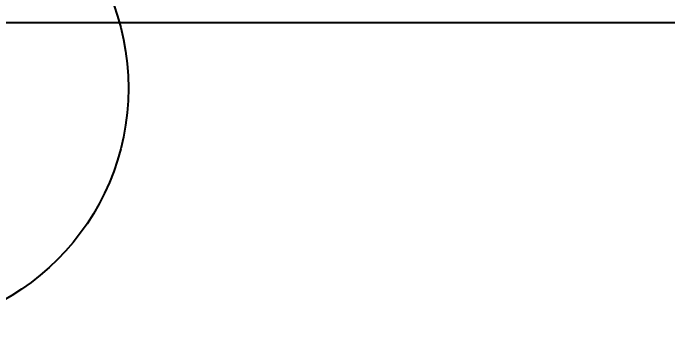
# Model space of a CAD drawing. Header units: millimetres. Extents: x -41292 to 298682, y -22072 to 33155.
# Drawn here: x -36794 to -36046, y 19735 to 20099 of the extents above; entities that cross this region are included whole.
import ezdxf

# ---------------------------------------------------------------- set-up
doc = ezdxf.new("R2010")
doc.units = ezdxf.units.MM
doc.layers.add('06-FUR', color=6, linetype='Continuous')
doc.layers.add('S-DIM', color=7, linetype='Continuous')
doc.styles.add('넥슨고딕', font='@Microsoft JhengHei Light.ttf')
doc.dimstyles.new('50', dxfattribs={"dimscale": 50, "dimtxt": 2.5, "dimasz": 2.5, "dimexe": 1.25, "dimexo": 2, "dimtad": 0, "dimdec": 0, "dimtxsty": '넥슨고딕', "dimblk": 'DOTSMALL', "dimcen": 2.5, "dimclrd": 1, "dimclre": 1, "dimclrt": 2, "dimadec": 0, "dimazin": 0, "dimtfac": 1, "dimtdec": 0, "dimtix": 1, "dimtmove": 0, "dimatfit": 3, "dimldrblk": 'DOTSMALL', "dimfxl": 1.25, "dimarcsym": 0})

# ---------------------------------------------------------------- blocks, each defined once
blk = doc.blocks.new('_DotSmall')
at = {"color": 0, "linetype": 'ByBlock', "const_width": 0.5}
blk.add_lwpolyline([(-0.0625, 0, 1), (0.0625, 0, 1)], format="xyb", close=True, dxfattribs=at)
blk = doc.blocks.new('*D116')
at = {"layer": 'Defpoints', "color": 0, "transparency": 16777216}
for p in [(-34523.14, 20773.84), (-37423.14, 20088.42), (-34523.14, 20088.42)]:
    blk.add_point(p, dxfattribs=at)
at = {"layer": 'S-DIM', "color": 1, "lineweight": -2, "transparency": 16777216}
for p, q in [((-37423.14, 20188.42), (-37423.14, 20836.34)), ((-34523.14, 20188.42), (-34523.14, 20836.34)), ((-37423.14, 20773.84), (-36180.39, 20773.84)), ((-34523.14, 20773.84), (-35765.89, 20773.84))]:
    blk.add_line(p, q, dxfattribs=at)
at = {"layer": 'S-DIM', "color": 1, "lineweight": -2, "transparency": 16777216, "xscale": 125, "yscale": 125, "zscale": 125, "rotation": 180}
blk.add_blockref('_DotSmall', (-37423.14, 20773.84), dxfattribs=at)
at = {"layer": 'S-DIM', "color": 1, "lineweight": -2, "transparency": 16777216, "xscale": 125, "yscale": 125, "zscale": 125}
blk.add_blockref('_DotSmall', (-34523.14, 20773.84), dxfattribs=at)
at = {"layer": 'S-DIM', "color": 2, "transparency": 16777216, "insert": (-35973.14, 20773.84), "char_height": 125, "attachment_point": 5, "style": '넥슨고딕'}
blk.add_mtext('2900', dxfattribs=at)

msp = doc.modelspace()

# ---------------------------------------------------------------- linework, layer by layer
msp.add_circle((-36939.32, 20013.24), 276.93)
at = {"layer": '06-FUR'}
msp.add_lwpolyline([(-36823.14, 20088.42), (-35363.14, 20088.42), (-35363.14, 19938.42), (-35038.14, 19938.42), (-35038.14, 18933.42), (-37423.14, 18933.42), (-37423.14, 19938.42), (-36823.14, 19938.42), (-36823.14, 20088.42)], dxfattribs=at)

# ---------------------------------------------------------------- dimensions: what is measured, and where the dimension line sits
at = {"layer": 'S-DIM'}
dim = msp.add_linear_dim(base=(-34523.14, 20773.84), p1=(-37423.14, 20088.42), p2=(-34523.14, 20088.42), dimstyle='50', dxfattribs=at)
dim.commit()
dim.dimension.update_dxf_attribs({"geometry": '*D116', "text_midpoint": (-35973.14, 20773.84)})

doc.saveas('drawing.dxf')
